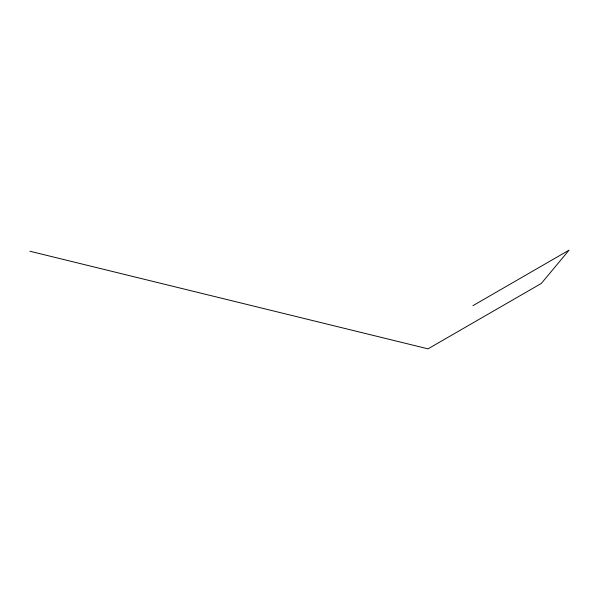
<?xml version="1.0" encoding="UTF-8"?>
<svg xmlns="http://www.w3.org/2000/svg" width="599" height="599" viewBox="0 0 599 599"><rect width="100%" height="100%" fill="white"/><g stroke="black" fill="none" stroke-linecap="round" stroke-linejoin="round"><path stroke-width="0.9" d="M472.911 305.67L569.05 250.157L541.309 283.447L428.023 348.843L29.95 251.251"/></g></svg>
